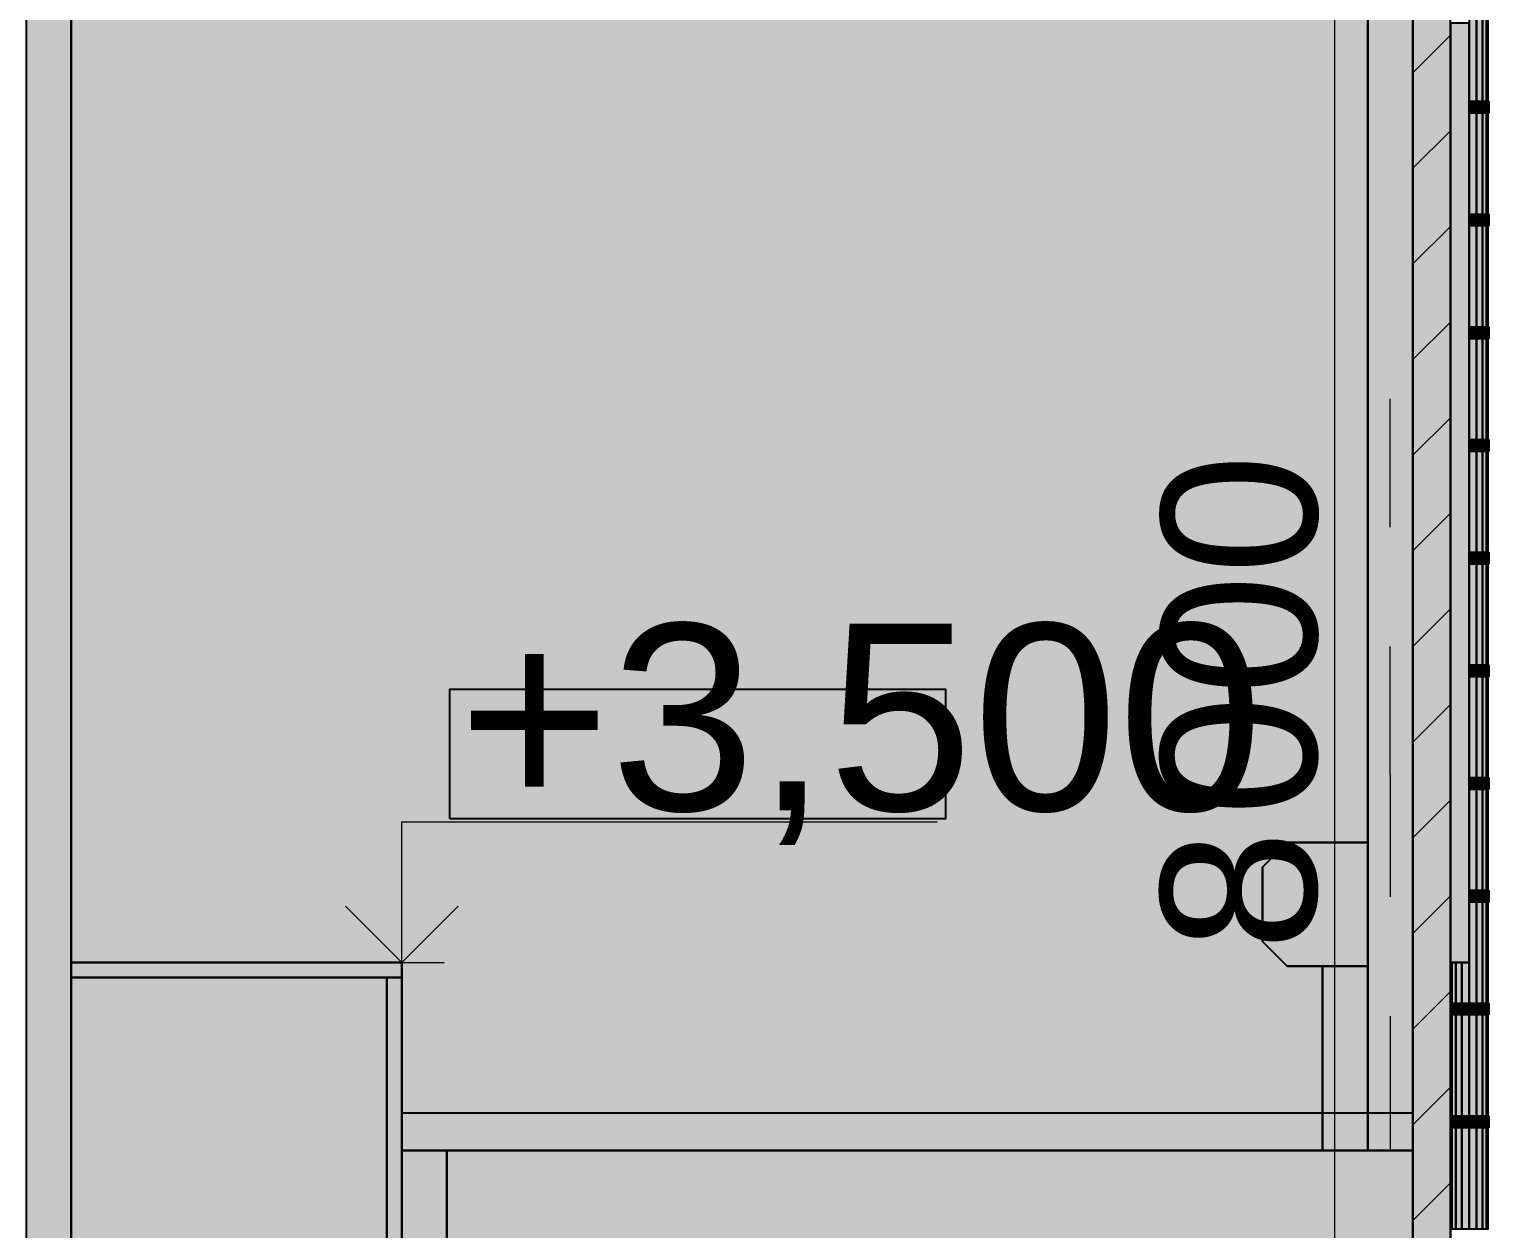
# Model space of a CAD drawing. Extents: x 8 to 21351, y 0 to 420.
# Drawn here: x 21193.9 to 21232.74, y 155.6 to 187.53 of the extents above; entities that cross this region are included whole.
import ezdxf

# ---------------------------------------------------------------- set-up
doc = ezdxf.new("R2010")
doc.units = 0
doc.styles.add('TEYPDFCAD_TEXT', font='arial.ttf')

msp = doc.modelspace()

# ---------------------------------------------------------------- hatches: boundary and pattern name
at = {"true_color": 0xffffff}
for points in [[(21155.313, 232.709), (21155.313, 157.69), (21168.813, 157.69), (21168.813, 162.69), (21177.613, 162.69), (21177.613, 190.69), (21168.813, 190.69), (21168.813, 205.689), (21177.613, 205.689), (21177.613, 207.689), (21178.813, 207.689), (21178.813, 205.689), (21193.813, 205.689), (21193.813, 207.689), (21195.013, 207.689), (21195.013, 205.689), (21203.813, 205.689), (21203.813, 190.69), (21195.013, 190.69), (21195.013, 162.69), (21203.813, 162.69), (21203.813, 157.69), (21228.313, 157.69), (21228.313, 162.59), (21227.373, 162.59), (21226.713, 163.25), (21226.713, 165.23), (21227.373, 165.89), (21229.513, 165.89), (21229.513, 207.689), (21230.713, 207.689), (21230.713, 216.682)], [(21230.713, 127.69), (21231.713, 127.69), (21231.713, 216.47), (21230.713, 216.683)], [(21193.813, 207.69), (21193.813, 127.69), (21195.013, 127.69), (21195.013, 207.69)], [(21229.513, 157.69), (21230.713, 157.69), (21230.713, 207.69), (21229.513, 207.69)], [(21232.404, 188.304), (21232.213, 188.304), (21232.213, 185.604), (21232.404, 185.604)], [(21232.566, 188.304), (21232.404, 188.304), (21232.404, 185.604), (21232.566, 185.604)], [(21232.675, 188.304), (21232.566, 188.304), (21232.566, 185.604), (21232.675, 185.604)], [(21232.675, 188.304), (21232.675, 185.604), (21232.713, 185.604), (21232.713, 188.304)], [(21232.713, 185.604), (21232.715, 185.604), (21232.715, 188.304), (21232.713, 188.304)], [(21231.713, 187.69), (21231.713, 162.69), (21232.213, 162.69), (21232.213, 187.69)], [(21232.214, 185.604), (21232.213, 185.604), (21232.213, 185.304), (21232.214, 185.304)], [(21232.213, 182.604), (21232.404, 182.604), (21232.404, 185.304), (21232.213, 185.304)], [(21232.413, 185.304), (21232.413, 185.604), (21232.214, 185.604), (21232.214, 185.304)], [(21232.566, 185.304), (21232.404, 185.304), (21232.404, 182.604), (21232.566, 182.604)], [(21232.582, 185.304), (21232.582, 185.604), (21232.413, 185.604), (21232.413, 185.304)], [(21232.566, 185.304), (21232.566, 182.604), (21232.675, 182.604), (21232.675, 185.304)], [(21232.694, 185.304), (21232.694, 185.604), (21232.582, 185.604), (21232.582, 185.304)], [(21232.713, 185.304), (21232.675, 185.304), (21232.675, 182.604), (21232.713, 182.604)], [(21232.734, 185.304), (21232.734, 185.604), (21232.694, 185.604), (21232.694, 185.304)], [(21232.715, 185.304), (21232.713, 185.304), (21232.713, 182.604), (21232.715, 182.604)], [(21232.734, 185.304), (21232.736, 185.304), (21232.736, 185.604), (21232.734, 185.604)], [(21232.214, 182.604), (21232.213, 182.604), (21232.213, 182.304), (21232.214, 182.304)], [(21232.413, 182.304), (21232.413, 182.604), (21232.214, 182.604), (21232.214, 182.304)], [(21232.582, 182.304), (21232.582, 182.604), (21232.413, 182.604), (21232.413, 182.304)], [(21232.694, 182.304), (21232.694, 182.604), (21232.582, 182.604), (21232.582, 182.304)], [(21232.734, 182.304), (21232.734, 182.604), (21232.694, 182.604), (21232.694, 182.304)], [(21232.734, 182.304), (21232.736, 182.304), (21232.736, 182.604), (21232.734, 182.604)], [(21232.404, 182.304), (21232.213, 182.304), (21232.213, 179.604), (21232.404, 179.604)], [(21232.566, 182.304), (21232.404, 182.304), (21232.404, 179.604), (21232.566, 179.604)], [(21232.566, 179.604), (21232.675, 179.604), (21232.675, 182.304), (21232.566, 182.304)], [(21232.675, 182.304), (21232.675, 179.604), (21232.713, 179.604), (21232.713, 182.304)], [(21232.715, 182.304), (21232.713, 182.304), (21232.713, 179.604), (21232.715, 179.604)], [(21232.214, 179.604), (21232.213, 179.604), (21232.213, 179.304), (21232.214, 179.304)], [(21232.413, 179.304), (21232.413, 179.604), (21232.214, 179.604), (21232.214, 179.304)], [(21232.582, 179.304), (21232.582, 179.604), (21232.413, 179.604), (21232.413, 179.304)], [(21232.694, 179.304), (21232.694, 179.604), (21232.582, 179.604), (21232.582, 179.304)], [(21232.734, 179.304), (21232.734, 179.604), (21232.694, 179.604), (21232.694, 179.304)], [(21232.734, 179.304), (21232.736, 179.304), (21232.736, 179.604), (21232.734, 179.604)], [(21232.213, 176.604), (21232.404, 176.604), (21232.404, 179.304), (21232.213, 179.304)], [(21232.404, 176.604), (21232.566, 176.604), (21232.566, 179.304), (21232.404, 179.304)], [(21232.566, 176.604), (21232.675, 176.604), (21232.675, 179.304), (21232.566, 179.304)], [(21232.675, 179.304), (21232.675, 176.604), (21232.713, 176.604), (21232.713, 179.304)], [(21232.715, 179.304), (21232.713, 179.304), (21232.713, 176.604), (21232.715, 176.604)], [(21232.214, 176.604), (21232.213, 176.604), (21232.213, 176.304), (21232.214, 176.304)], [(21232.413, 176.304), (21232.413, 176.604), (21232.214, 176.604), (21232.214, 176.304)], [(21232.582, 176.304), (21232.582, 176.604), (21232.413, 176.604), (21232.413, 176.304)], [(21232.694, 176.304), (21232.694, 176.604), (21232.582, 176.604), (21232.582, 176.304)], [(21232.734, 176.304), (21232.734, 176.604), (21232.694, 176.604), (21232.694, 176.304)], [(21232.734, 176.304), (21232.736, 176.304), (21232.736, 176.604), (21232.734, 176.604)], [(21232.213, 176.304), (21232.213, 173.604), (21232.404, 173.604), (21232.404, 176.304)], [(21232.566, 176.304), (21232.404, 176.304), (21232.404, 173.604), (21232.566, 173.604)], [(21232.675, 176.304), (21232.566, 176.304), (21232.566, 173.604), (21232.675, 173.604)], [(21232.675, 176.304), (21232.675, 173.604), (21232.713, 173.604), (21232.713, 176.304)], [(21232.715, 176.304), (21232.713, 176.304), (21232.713, 173.604), (21232.715, 173.604)], [(21232.214, 173.604), (21232.213, 173.604), (21232.213, 173.304), (21232.214, 173.304)], [(21232.213, 170.604), (21232.404, 170.604), (21232.404, 173.304), (21232.213, 173.304)], [(21232.413, 173.304), (21232.413, 173.604), (21232.214, 173.604), (21232.214, 173.304)], [(21232.404, 170.604), (21232.566, 170.604), (21232.566, 173.304), (21232.404, 173.304)], [(21232.582, 173.304), (21232.582, 173.604), (21232.413, 173.604), (21232.413, 173.304)], [(21232.566, 173.304), (21232.566, 170.604), (21232.675, 170.604), (21232.675, 173.304)], [(21232.694, 173.304), (21232.694, 173.604), (21232.582, 173.604), (21232.582, 173.304)], [(21232.713, 173.304), (21232.675, 173.304), (21232.675, 170.604), (21232.713, 170.604)], [(21232.734, 173.304), (21232.734, 173.604), (21232.694, 173.604), (21232.694, 173.304)], [(21232.713, 170.604), (21232.715, 170.604), (21232.715, 173.304), (21232.713, 173.304)], [(21232.734, 173.304), (21232.736, 173.304), (21232.736, 173.604), (21232.734, 173.604)], [(21232.214, 170.604), (21232.213, 170.604), (21232.213, 170.304), (21232.214, 170.304)], [(21232.413, 170.304), (21232.413, 170.604), (21232.214, 170.604), (21232.214, 170.304)], [(21232.582, 170.304), (21232.582, 170.604), (21232.413, 170.604), (21232.413, 170.304)], [(21232.694, 170.304), (21232.694, 170.604), (21232.582, 170.604), (21232.582, 170.304)], [(21232.734, 170.304), (21232.734, 170.604), (21232.694, 170.604), (21232.694, 170.304)], [(21232.734, 170.304), (21232.736, 170.304), (21232.736, 170.604), (21232.734, 170.604)], [(21232.213, 170.304), (21232.213, 167.604), (21232.404, 167.604), (21232.404, 170.304)], [(21232.404, 167.604), (21232.566, 167.604), (21232.566, 170.304), (21232.404, 170.304)], [(21232.566, 167.604), (21232.675, 167.604), (21232.675, 170.304), (21232.566, 170.304)], [(21232.675, 170.304), (21232.675, 167.604), (21232.713, 167.604), (21232.713, 170.304)], [(21232.713, 167.604), (21232.715, 167.604), (21232.715, 170.304), (21232.713, 170.304)], [(21205.088, 166.515), (21205.088, 169.965), (21218.283, 169.965), (21218.283, 166.515)], [(21232.214, 167.604), (21232.213, 167.604), (21232.213, 167.304), (21232.214, 167.304)], [(21232.413, 167.304), (21232.413, 167.604), (21232.214, 167.604), (21232.214, 167.304)], [(21232.582, 167.304), (21232.582, 167.604), (21232.413, 167.604), (21232.413, 167.304)], [(21232.694, 167.304), (21232.694, 167.604), (21232.582, 167.604), (21232.582, 167.304)], [(21232.734, 167.304), (21232.734, 167.604), (21232.694, 167.604), (21232.694, 167.304)], [(21232.734, 167.304), (21232.736, 167.304), (21232.736, 167.604), (21232.734, 167.604)], [(21232.213, 164.604), (21232.404, 164.604), (21232.404, 167.304), (21232.213, 167.304)], [(21232.404, 167.304), (21232.404, 164.604), (21232.566, 164.604), (21232.566, 167.304)], [(21232.566, 167.304), (21232.566, 164.604), (21232.675, 164.604), (21232.675, 167.304)], [(21232.675, 167.304), (21232.675, 164.604), (21232.713, 164.604), (21232.713, 167.304)], [(21232.715, 167.304), (21232.713, 167.304), (21232.713, 164.604), (21232.715, 164.604)], [(21226.713, 163.25), (21227.373, 162.59), (21229.513, 162.59), (21229.513, 165.89), (21227.373, 165.89), (21226.713, 165.23)], [(21232.214, 164.604), (21232.213, 164.604), (21232.213, 164.304), (21232.214, 164.304)], [(21232.213, 161.604), (21232.404, 161.604), (21232.404, 164.304), (21232.213, 164.304)], [(21232.413, 164.304), (21232.413, 164.604), (21232.214, 164.604), (21232.214, 164.304)], [(21232.404, 164.304), (21232.404, 161.604), (21232.566, 161.604), (21232.566, 164.304)], [(21232.582, 164.304), (21232.582, 164.604), (21232.413, 164.604), (21232.413, 164.304)], [(21232.566, 161.604), (21232.675, 161.604), (21232.675, 164.304), (21232.566, 164.304)], [(21232.694, 164.304), (21232.694, 164.604), (21232.582, 164.604), (21232.582, 164.304)], [(21232.713, 164.304), (21232.675, 164.304), (21232.675, 161.604), (21232.713, 161.604)], [(21232.734, 164.304), (21232.734, 164.604), (21232.694, 164.604), (21232.694, 164.304)], [(21232.713, 161.604), (21232.715, 161.604), (21232.715, 164.304), (21232.713, 164.304)], [(21232.734, 164.304), (21232.736, 164.304), (21232.736, 164.604), (21232.734, 164.604)], [(21195.013, 162.29), (21203.413, 162.29), (21203.813, 162.29), (21203.813, 162.69), (21195.013, 162.69)], [(21228.313, 157.69), (21229.513, 157.69), (21229.513, 162.59), (21228.313, 162.59)], [(21231.713, 133.304), (21231.751, 133.304), (21231.751, 134.304), (21231.714, 134.304), (21231.714, 134.604), (21231.751, 134.604), (21231.751, 137.304), (21231.714, 137.304), (21231.714, 137.604), (21231.751, 137.604), (21231.751, 140.304), (21231.714, 140.304), (21231.714, 140.604), (21231.751, 140.604), (21231.751, 143.304), (21231.714, 143.304), (21231.714, 143.604), (21231.751, 143.604), (21231.751, 146.304), (21231.714, 146.304), (21231.714, 146.604), (21231.751, 146.604), (21231.751, 149.304), (21231.714, 149.304), (21231.714, 149.604), (21231.751, 149.604), (21231.751, 152.304), (21231.714, 152.304), (21231.714, 152.604), (21231.751, 152.604), (21231.751, 155.304), (21231.714, 155.304), (21231.714, 155.604), (21231.751, 155.604), (21231.751, 158.304), (21231.734, 158.304), (21231.714, 158.304), (21231.714, 158.604), (21231.734, 158.604), (21231.751, 158.604), (21231.751, 161.304), (21231.714, 161.304), (21231.714, 161.604), (21231.751, 161.604), (21231.751, 162.69), (21231.713, 162.69)], [(21231.751, 161.604), (21231.859, 161.604), (21231.859, 162.69), (21231.751, 162.69)], [(21232.021, 162.69), (21231.859, 162.69), (21231.859, 161.604), (21232.021, 161.604)], [(21232.021, 162.69), (21232.021, 161.604), (21232.213, 161.604), (21232.213, 162.69)], [(21195.013, 162.29), (21195.013, 149.09), (21203.413, 149.09), (21203.413, 162.29)], [(21203.813, 127.69), (21203.813, 162.29), (21203.413, 162.29), (21203.413, 149.09), (21203.413, 148.69), (21203.413, 128.09), (21203.413, 127.69)], [(21231.734, 161.304), (21231.734, 161.604), (21231.714, 161.604), (21231.714, 161.304)], [(21232.214, 161.304), (21232.214, 161.604), (21231.734, 161.604), (21231.734, 161.304)], [(21232.413, 161.304), (21232.413, 161.604), (21232.214, 161.604), (21232.214, 161.304)], [(21232.582, 161.304), (21232.582, 161.604), (21232.413, 161.604), (21232.413, 161.304)], [(21232.694, 161.304), (21232.694, 161.604), (21232.582, 161.604), (21232.582, 161.304)], [(21232.734, 161.304), (21232.734, 161.604), (21232.694, 161.604), (21232.694, 161.304)], [(21232.734, 161.304), (21232.736, 161.304), (21232.736, 161.604), (21232.734, 161.604)], [(21231.751, 161.304), (21231.751, 158.604), (21231.859, 158.604), (21231.859, 161.304)], [(21231.859, 161.304), (21231.859, 158.604), (21232.021, 158.604), (21232.021, 161.304)], [(21232.213, 161.304), (21232.021, 161.304), (21232.021, 158.604), (21232.213, 158.604)], [(21232.213, 158.604), (21232.404, 158.604), (21232.404, 161.304), (21232.213, 161.304)], [(21232.566, 161.304), (21232.404, 161.304), (21232.404, 158.604), (21232.566, 158.604)], [(21232.675, 161.304), (21232.566, 161.304), (21232.566, 158.604), (21232.675, 158.604)], [(21232.713, 161.304), (21232.675, 161.304), (21232.675, 158.604), (21232.713, 158.604)], [(21232.713, 158.604), (21232.715, 158.604), (21232.715, 161.304), (21232.713, 161.304)], [(21203.813, 157.69), (21203.813, 158.69), (21230.713, 158.69), (21230.713, 157.69), (21205.013, 157.69)], [(21231.734, 158.304), (21231.734, 158.604), (21231.714, 158.604), (21231.714, 158.304)], [(21232.214, 158.304), (21232.214, 158.604), (21231.734, 158.604), (21231.734, 158.304)], [(21232.413, 158.304), (21232.413, 158.604), (21232.214, 158.604), (21232.214, 158.304)], [(21232.582, 158.304), (21232.582, 158.604), (21232.413, 158.604), (21232.413, 158.304)], [(21232.694, 158.304), (21232.694, 158.604), (21232.582, 158.604), (21232.582, 158.304)], [(21232.734, 158.304), (21232.734, 158.604), (21232.694, 158.604), (21232.694, 158.304)], [(21232.734, 158.304), (21232.736, 158.304), (21232.736, 158.604), (21232.734, 158.604)], [(21231.751, 155.604), (21231.859, 155.604), (21231.859, 158.304), (21231.751, 158.304)], [(21232.021, 158.304), (21231.859, 158.304), (21231.859, 155.604), (21232.021, 155.604)], [(21232.213, 158.304), (21232.021, 158.304), (21232.021, 155.604), (21232.213, 155.604)], [(21232.213, 155.604), (21232.404, 155.604), (21232.404, 158.304), (21232.213, 158.304)], [(21232.404, 158.304), (21232.404, 155.604), (21232.566, 155.604), (21232.566, 158.304)], [(21232.566, 158.304), (21232.566, 155.604), (21232.675, 155.604), (21232.675, 158.304)], [(21232.713, 158.304), (21232.675, 158.304), (21232.675, 155.604), (21232.713, 155.604)], [(21232.713, 155.604), (21232.715, 155.604), (21232.715, 158.304), (21232.713, 158.304)], [(21205.013, 148.69), (21205.013, 157.69), (21203.813, 157.69), (21203.813, 148.69)], [(21205.013, 127.69), (21230.713, 127.69), (21230.713, 157.69), (21205.013, 157.69)]]:
    msp.add_hatch(color=0, dxfattribs=at).paths.add_polyline_path(points)

# ---------------------------------------------------------------- linework, layer by layer
at = {"color": 7, "lineweight": 15}
for p, q in [((21231.713, 216.47), (21231.713, 127.69)), ((21228.642, 127.69), (21228.642, 207.69)), ((21230.713, 207.69), (21230.713, 127.69)), ((21232.713, 188.304), (21232.713, 185.604)), ((21232.715, 188.304), (21232.715, 185.604)), ((21232.214, 185.604), (21232.213, 185.604)), ((21232.214, 185.304), (21232.213, 185.304)), ((21232.413, 185.604), (21232.214, 185.604)), ((21232.413, 185.304), (21232.214, 185.304)), ((21232.582, 185.604), (21232.413, 185.604)), ((21232.582, 185.304), (21232.413, 185.304)), ((21232.694, 185.604), (21232.582, 185.604)), ((21232.694, 185.304), (21232.582, 185.304)), ((21232.734, 185.604), (21232.694, 185.604)), ((21232.734, 185.304), (21232.694, 185.304)), ((21232.713, 185.304), (21232.713, 182.604)), ((21232.715, 185.304), (21232.715, 182.604)), ((21232.734, 185.304), (21232.734, 185.604)), ((21232.736, 185.604), (21232.734, 185.604)), ((21232.736, 185.304), (21232.734, 185.304)), ((21232.736, 185.304), (21232.736, 185.604)), ((21232.214, 182.604), (21232.213, 182.604)), ((21232.413, 182.604), (21232.214, 182.604)), ((21232.582, 182.604), (21232.413, 182.604)), ((21232.694, 182.604), (21232.582, 182.604)), ((21232.734, 182.604), (21232.694, 182.604)), ((21232.734, 182.304), (21232.734, 182.604)), ((21232.736, 182.604), (21232.734, 182.604)), ((21232.736, 182.304), (21232.736, 182.604)), ((21232.214, 182.304), (21232.213, 182.304)), ((21232.413, 182.304), (21232.214, 182.304)), ((21232.582, 182.304), (21232.413, 182.304)), ((21232.694, 182.304), (21232.582, 182.304)), ((21232.734, 182.304), (21232.694, 182.304)), ((21232.713, 182.304), (21232.713, 179.604)), ((21232.715, 182.304), (21232.715, 179.604)), ((21232.736, 182.304), (21232.734, 182.304)), ((21232.214, 179.604), (21232.213, 179.604)), ((21232.413, 179.604), (21232.214, 179.604)), ((21232.582, 179.604), (21232.413, 179.604)), ((21232.694, 179.604), (21232.582, 179.604)), ((21232.734, 179.604), (21232.694, 179.604)), ((21232.734, 179.304), (21232.734, 179.604)), ((21232.736, 179.604), (21232.734, 179.604)), ((21232.736, 179.304), (21232.736, 179.604)), ((21232.214, 179.304), (21232.213, 179.304)), ((21232.413, 179.304), (21232.214, 179.304)), ((21232.582, 179.304), (21232.413, 179.304)), ((21232.694, 179.304), (21232.582, 179.304)), ((21232.734, 179.304), (21232.694, 179.304)), ((21232.713, 179.304), (21232.713, 176.604)), ((21232.715, 179.304), (21232.715, 176.604)), ((21232.736, 179.304), (21232.734, 179.304)), ((21230.113, 174.277), (21230.113, 177.69)), ((21232.214, 176.604), (21232.213, 176.604)), ((21232.413, 176.604), (21232.214, 176.604)), ((21232.582, 176.604), (21232.413, 176.604)), ((21232.694, 176.604), (21232.582, 176.604)), ((21232.734, 176.604), (21232.694, 176.604)), ((21232.734, 176.304), (21232.734, 176.604)), ((21232.736, 176.604), (21232.734, 176.604)), ((21232.736, 176.304), (21232.736, 176.604)), ((21232.214, 176.304), (21232.213, 176.304)), ((21232.413, 176.304), (21232.214, 176.304)), ((21232.582, 176.304), (21232.413, 176.304)), ((21232.694, 176.304), (21232.582, 176.304)), ((21232.734, 176.304), (21232.694, 176.304)), ((21232.713, 176.304), (21232.713, 173.604)), ((21232.715, 176.304), (21232.715, 173.604)), ((21232.736, 176.304), (21232.734, 176.304)), ((21232.214, 173.604), (21232.213, 173.604)), ((21232.214, 173.304), (21232.213, 173.304)), ((21232.413, 173.604), (21232.214, 173.604)), ((21232.413, 173.304), (21232.214, 173.304)), ((21232.582, 173.604), (21232.413, 173.604)), ((21232.582, 173.304), (21232.413, 173.304)), ((21232.694, 173.604), (21232.582, 173.604)), ((21232.694, 173.304), (21232.582, 173.304)), ((21232.734, 173.604), (21232.694, 173.604)), ((21232.734, 173.304), (21232.694, 173.304)), ((21232.713, 173.304), (21232.713, 170.604)), ((21232.715, 173.304), (21232.715, 170.604)), ((21232.734, 173.304), (21232.734, 173.604)), ((21232.736, 173.604), (21232.734, 173.604)), ((21232.736, 173.304), (21232.734, 173.304)), ((21232.736, 173.304), (21232.736, 173.604)), ((21230.113, 167.69), (21230.113, 171.102)), ((21232.214, 170.604), (21232.213, 170.604)), ((21232.413, 170.604), (21232.214, 170.604)), ((21232.582, 170.604), (21232.413, 170.604)), ((21232.694, 170.604), (21232.582, 170.604)), ((21232.734, 170.604), (21232.694, 170.604)), ((21232.734, 170.304), (21232.734, 170.604)), ((21232.736, 170.604), (21232.734, 170.604)), ((21232.736, 170.304), (21232.736, 170.604)), ((21232.214, 170.304), (21232.213, 170.304)), ((21232.413, 170.304), (21232.214, 170.304)), ((21232.582, 170.304), (21232.413, 170.304)), ((21232.694, 170.304), (21232.582, 170.304)), ((21232.734, 170.304), (21232.694, 170.304)), ((21232.713, 170.304), (21232.713, 167.604)), ((21232.715, 170.304), (21232.715, 167.604)), ((21232.736, 170.304), (21232.734, 170.304)), ((21230.113, 167.69), (21230.113, 164.44)), ((21232.214, 167.604), (21232.213, 167.604)), ((21232.413, 167.604), (21232.214, 167.604)), ((21232.582, 167.604), (21232.413, 167.604)), ((21232.694, 167.604), (21232.582, 167.604)), ((21232.734, 167.604), (21232.694, 167.604)), ((21232.734, 167.304), (21232.734, 167.604)), ((21232.736, 167.604), (21232.734, 167.604)), ((21232.736, 167.304), (21232.736, 167.604)), ((21232.214, 167.304), (21232.213, 167.304)), ((21232.413, 167.304), (21232.214, 167.304)), ((21232.582, 167.304), (21232.413, 167.304)), ((21232.694, 167.304), (21232.582, 167.304)), ((21232.734, 167.304), (21232.694, 167.304)), ((21232.713, 167.304), (21232.713, 164.604)), ((21232.715, 167.304), (21232.715, 164.604)), ((21232.736, 167.304), (21232.734, 167.304)), ((21203.813, 162.69), (21203.813, 166.44)), ((21203.813, 166.44), (21218.058, 166.44)), ((21227.373, 165.89), (21226.713, 165.23)), ((21229.513, 165.89), (21227.373, 165.89)), ((21226.713, 165.23), (21226.713, 163.25)), ((21232.214, 164.604), (21232.213, 164.604)), ((21232.214, 164.304), (21232.213, 164.304)), ((21232.413, 164.604), (21232.214, 164.604)), ((21232.413, 164.304), (21232.214, 164.304)), ((21232.582, 164.604), (21232.413, 164.604)), ((21232.582, 164.304), (21232.413, 164.304)), ((21232.694, 164.604), (21232.582, 164.604)), ((21232.694, 164.304), (21232.582, 164.304)), ((21232.734, 164.604), (21232.694, 164.604)), ((21232.734, 164.304), (21232.694, 164.304)), ((21232.713, 164.304), (21232.713, 161.604)), ((21232.715, 164.304), (21232.715, 161.604)), ((21232.734, 164.304), (21232.734, 164.604)), ((21232.736, 164.604), (21232.734, 164.604)), ((21232.736, 164.304), (21232.734, 164.304)), ((21232.736, 164.304), (21232.736, 164.604)), ((21203.813, 162.69), (21202.313, 164.19)), ((21205.313, 164.19), (21203.813, 162.69)), ((21226.713, 163.25), (21227.373, 162.59)), ((21195.013, 162.69), (21203.813, 162.69)), ((21203.813, 162.69), (21202.688, 162.69)), ((21203.813, 162.69), (21203.813, 162.29)), ((21203.813, 162.69), (21204.938, 162.69)), ((21227.373, 162.59), (21229.513, 162.59)), ((21228.313, 157.69), (21228.313, 162.59)), ((21203.413, 162.29), (21195.013, 162.29)), ((21203.413, 149.09), (21203.413, 162.29)), ((21203.813, 162.29), (21203.813, 157.69)), ((21231.734, 161.604), (21231.714, 161.604)), ((21231.714, 161.304), (21231.714, 161.604)), ((21232.214, 161.604), (21231.734, 161.604)), ((21231.734, 161.304), (21231.734, 161.604)), ((21232.413, 161.604), (21232.214, 161.604)), ((21232.582, 161.604), (21232.413, 161.604)), ((21232.694, 161.604), (21232.582, 161.604)), ((21232.734, 161.604), (21232.694, 161.604)), ((21232.734, 161.304), (21232.734, 161.604)), ((21232.736, 161.604), (21232.734, 161.604)), ((21232.736, 161.304), (21232.736, 161.604)), ((21230.113, 161.265), (21230.113, 157.737)), ((21231.734, 161.304), (21231.714, 161.304)), ((21232.214, 161.304), (21231.734, 161.304)), ((21232.413, 161.304), (21232.214, 161.304)), ((21232.582, 161.304), (21232.413, 161.304)), ((21232.694, 161.304), (21232.582, 161.304)), ((21232.734, 161.304), (21232.694, 161.304)), ((21232.713, 161.304), (21232.713, 158.604)), ((21232.715, 161.304), (21232.715, 158.604)), ((21232.736, 161.304), (21232.734, 161.304)), ((21230.713, 158.69), (21203.813, 158.69)), ((21203.813, 158.69), (21203.813, 157.69)), ((21230.713, 157.69), (21230.713, 158.69)), ((21231.734, 158.604), (21231.714, 158.604)), ((21231.714, 158.304), (21231.714, 158.604)), ((21232.214, 158.604), (21231.734, 158.604)), ((21231.734, 158.304), (21231.734, 158.604)), ((21232.413, 158.604), (21232.214, 158.604)), ((21232.582, 158.604), (21232.413, 158.604)), ((21232.694, 158.604), (21232.582, 158.604)), ((21232.734, 158.604), (21232.694, 158.604)), ((21232.734, 158.304), (21232.734, 158.604)), ((21232.736, 158.604), (21232.734, 158.604)), ((21232.736, 158.304), (21232.736, 158.604)), ((21231.734, 158.304), (21231.714, 158.304)), ((21232.214, 158.304), (21231.734, 158.304)), ((21232.413, 158.304), (21232.214, 158.304)), ((21232.582, 158.304), (21232.413, 158.304)), ((21232.694, 158.304), (21232.582, 158.304)), ((21232.734, 158.304), (21232.694, 158.304)), ((21232.713, 158.304), (21232.713, 155.604)), ((21232.715, 158.304), (21232.715, 155.604)), ((21232.736, 158.304), (21232.734, 158.304)), ((21203.813, 157.69), (21203.813, 148.69)), ((21205.013, 157.69), (21203.813, 157.69)), ((21203.813, 157.69), (21230.713, 157.69)), ((21205.013, 157.69), (21230.713, 157.69)), ((21205.013, 157.69), (21205.013, 148.69))]:
    msp.add_line(p, q, dxfattribs=at)
at = {"color": 0, "lineweight": 15, "true_color": 0x020fa8}
for p, q in [((21195.013, 127.69), (21195.013, 207.69)), ((21229.513, 157.69), (21229.513, 207.69))]:
    msp.add_line(p, q, dxfattribs=at)
at = {"color": 0, "lineweight": 20, "true_color": 0x6a6a6a}
for p, q in [((21232.213, 162.69), (21232.213, 187.69)), ((21231.713, 162.69), (21232.213, 162.69))]:
    msp.add_line(p, q, dxfattribs=at)
at = {"color": 0, "lineweight": 5, "true_color": 0x53b368}
for p, q in [((21230.713, 186.375), (21231.713, 187.375)), ((21230.713, 183.829), (21231.713, 184.829)), ((21230.713, 181.284), (21231.713, 182.284)), ((21230.713, 178.738), (21231.713, 179.738)), ((21230.713, 176.192), (21231.713, 177.192)), ((21230.713, 173.647), (21231.713, 174.647)), ((21230.713, 171.101), (21231.713, 172.101)), ((21230.713, 168.556), (21231.713, 169.556)), ((21230.713, 166.01), (21231.713, 167.01)), ((21230.713, 163.464), (21231.713, 164.464)), ((21230.713, 160.919), (21231.713, 161.919)), ((21230.713, 158.373), (21231.713, 159.373)), ((21230.713, 155.828), (21231.713, 156.828))]:
    msp.add_line(p, q, dxfattribs=at)
at = {"color": 0, "true_color": 0xffffff}
for points in [[(21193.813, 207.689), (21195.013, 207.689), (21195.013, 205.689), (21203.813, 205.689), (21203.813, 190.69), (21195.013, 190.69), (21195.013, 162.69), (21203.813, 162.69), (21203.813, 157.69), (21228.313, 157.69), (21228.313, 162.59), (21227.373, 162.59), (21226.713, 163.25), (21226.713, 165.23), (21227.373, 165.89), (21229.513, 165.89), (21229.513, 207.689), (21230.713, 207.689), (21230.713, 216.682), (21155.313, 232.709)], [(21231.751, 155.604), (21231.751, 158.304), (21231.734, 158.304), (21231.714, 158.304), (21231.714, 158.604), (21231.734, 158.604), (21231.751, 158.604), (21231.751, 161.304), (21231.714, 161.304), (21231.714, 161.604), (21231.751, 161.604), (21231.751, 162.69), (21231.713, 162.69), (21231.713, 133.304)]]:
    msp.add_lwpolyline(points, dxfattribs=at)
for points in [[(21230.713, 127.69), (21231.713, 127.69), (21231.713, 216.47), (21230.713, 216.683)], [(21193.813, 207.69), (21193.813, 127.69), (21195.013, 127.69), (21195.013, 207.69)], [(21229.513, 157.69), (21230.713, 157.69), (21230.713, 207.69), (21229.513, 207.69)], [(21232.404, 188.304), (21232.213, 188.304), (21232.213, 185.604), (21232.404, 185.604)], [(21232.566, 188.304), (21232.404, 188.304), (21232.404, 185.604), (21232.566, 185.604)], [(21232.675, 188.304), (21232.566, 188.304), (21232.566, 185.604), (21232.675, 185.604)], [(21232.675, 188.304), (21232.675, 185.604), (21232.713, 185.604), (21232.713, 188.304)], [(21232.713, 185.604), (21232.715, 185.604), (21232.715, 188.304), (21232.713, 188.304)], [(21231.713, 187.69), (21231.713, 162.69), (21232.213, 162.69), (21232.213, 187.69)], [(21232.214, 185.604), (21232.213, 185.604), (21232.213, 185.304), (21232.214, 185.304)], [(21232.213, 182.604), (21232.404, 182.604), (21232.404, 185.304), (21232.213, 185.304)], [(21232.413, 185.304), (21232.413, 185.604), (21232.214, 185.604), (21232.214, 185.304)], [(21232.566, 185.304), (21232.404, 185.304), (21232.404, 182.604), (21232.566, 182.604)], [(21232.582, 185.304), (21232.582, 185.604), (21232.413, 185.604), (21232.413, 185.304)], [(21232.566, 185.304), (21232.566, 182.604), (21232.675, 182.604), (21232.675, 185.304)], [(21232.694, 185.304), (21232.694, 185.604), (21232.582, 185.604), (21232.582, 185.304)], [(21232.713, 185.304), (21232.675, 185.304), (21232.675, 182.604), (21232.713, 182.604)], [(21232.734, 185.304), (21232.734, 185.604), (21232.694, 185.604), (21232.694, 185.304)], [(21232.715, 185.304), (21232.713, 185.304), (21232.713, 182.604), (21232.715, 182.604)], [(21232.734, 185.304), (21232.736, 185.304), (21232.736, 185.604), (21232.734, 185.604)], [(21232.214, 182.604), (21232.213, 182.604), (21232.213, 182.304), (21232.214, 182.304)], [(21232.413, 182.304), (21232.413, 182.604), (21232.214, 182.604), (21232.214, 182.304)], [(21232.582, 182.304), (21232.582, 182.604), (21232.413, 182.604), (21232.413, 182.304)], [(21232.694, 182.304), (21232.694, 182.604), (21232.582, 182.604), (21232.582, 182.304)], [(21232.734, 182.304), (21232.734, 182.604), (21232.694, 182.604), (21232.694, 182.304)], [(21232.734, 182.304), (21232.736, 182.304), (21232.736, 182.604), (21232.734, 182.604)], [(21232.404, 182.304), (21232.213, 182.304), (21232.213, 179.604), (21232.404, 179.604)], [(21232.566, 182.304), (21232.404, 182.304), (21232.404, 179.604), (21232.566, 179.604)], [(21232.566, 179.604), (21232.675, 179.604), (21232.675, 182.304), (21232.566, 182.304)], [(21232.675, 182.304), (21232.675, 179.604), (21232.713, 179.604), (21232.713, 182.304)], [(21232.715, 182.304), (21232.713, 182.304), (21232.713, 179.604), (21232.715, 179.604)], [(21232.214, 179.604), (21232.213, 179.604), (21232.213, 179.304), (21232.214, 179.304)], [(21232.413, 179.304), (21232.413, 179.604), (21232.214, 179.604), (21232.214, 179.304)], [(21232.582, 179.304), (21232.582, 179.604), (21232.413, 179.604), (21232.413, 179.304)], [(21232.694, 179.304), (21232.694, 179.604), (21232.582, 179.604), (21232.582, 179.304)], [(21232.734, 179.304), (21232.734, 179.604), (21232.694, 179.604), (21232.694, 179.304)], [(21232.734, 179.304), (21232.736, 179.304), (21232.736, 179.604), (21232.734, 179.604)], [(21232.213, 176.604), (21232.404, 176.604), (21232.404, 179.304), (21232.213, 179.304)], [(21232.404, 176.604), (21232.566, 176.604), (21232.566, 179.304), (21232.404, 179.304)], [(21232.566, 176.604), (21232.675, 176.604), (21232.675, 179.304), (21232.566, 179.304)], [(21232.675, 179.304), (21232.675, 176.604), (21232.713, 176.604), (21232.713, 179.304)], [(21232.715, 179.304), (21232.713, 179.304), (21232.713, 176.604), (21232.715, 176.604)], [(21232.214, 176.604), (21232.213, 176.604), (21232.213, 176.304), (21232.214, 176.304)], [(21232.413, 176.304), (21232.413, 176.604), (21232.214, 176.604), (21232.214, 176.304)], [(21232.582, 176.304), (21232.582, 176.604), (21232.413, 176.604), (21232.413, 176.304)], [(21232.694, 176.304), (21232.694, 176.604), (21232.582, 176.604), (21232.582, 176.304)], [(21232.734, 176.304), (21232.734, 176.604), (21232.694, 176.604), (21232.694, 176.304)], [(21232.734, 176.304), (21232.736, 176.304), (21232.736, 176.604), (21232.734, 176.604)], [(21232.213, 176.304), (21232.213, 173.604), (21232.404, 173.604), (21232.404, 176.304)], [(21232.566, 176.304), (21232.404, 176.304), (21232.404, 173.604), (21232.566, 173.604)], [(21232.675, 176.304), (21232.566, 176.304), (21232.566, 173.604), (21232.675, 173.604)], [(21232.675, 176.304), (21232.675, 173.604), (21232.713, 173.604), (21232.713, 176.304)], [(21232.715, 176.304), (21232.713, 176.304), (21232.713, 173.604), (21232.715, 173.604)], [(21232.214, 173.604), (21232.213, 173.604), (21232.213, 173.304), (21232.214, 173.304)], [(21232.213, 170.604), (21232.404, 170.604), (21232.404, 173.304), (21232.213, 173.304)], [(21232.413, 173.304), (21232.413, 173.604), (21232.214, 173.604), (21232.214, 173.304)], [(21232.404, 170.604), (21232.566, 170.604), (21232.566, 173.304), (21232.404, 173.304)], [(21232.582, 173.304), (21232.582, 173.604), (21232.413, 173.604), (21232.413, 173.304)], [(21232.566, 173.304), (21232.566, 170.604), (21232.675, 170.604), (21232.675, 173.304)], [(21232.694, 173.304), (21232.694, 173.604), (21232.582, 173.604), (21232.582, 173.304)], [(21232.713, 173.304), (21232.675, 173.304), (21232.675, 170.604), (21232.713, 170.604)], [(21232.734, 173.304), (21232.734, 173.604), (21232.694, 173.604), (21232.694, 173.304)], [(21232.713, 170.604), (21232.715, 170.604), (21232.715, 173.304), (21232.713, 173.304)], [(21232.734, 173.304), (21232.736, 173.304), (21232.736, 173.604), (21232.734, 173.604)], [(21232.214, 170.604), (21232.213, 170.604), (21232.213, 170.304), (21232.214, 170.304)], [(21232.413, 170.304), (21232.413, 170.604), (21232.214, 170.604), (21232.214, 170.304)], [(21232.582, 170.304), (21232.582, 170.604), (21232.413, 170.604), (21232.413, 170.304)], [(21232.694, 170.304), (21232.694, 170.604), (21232.582, 170.604), (21232.582, 170.304)], [(21232.734, 170.304), (21232.734, 170.604), (21232.694, 170.604), (21232.694, 170.304)], [(21232.734, 170.304), (21232.736, 170.304), (21232.736, 170.604), (21232.734, 170.604)], [(21232.213, 170.304), (21232.213, 167.604), (21232.404, 167.604), (21232.404, 170.304)], [(21232.404, 167.604), (21232.566, 167.604), (21232.566, 170.304), (21232.404, 170.304)], [(21232.566, 167.604), (21232.675, 167.604), (21232.675, 170.304), (21232.566, 170.304)], [(21232.675, 170.304), (21232.675, 167.604), (21232.713, 167.604), (21232.713, 170.304)], [(21232.713, 167.604), (21232.715, 167.604), (21232.715, 170.304), (21232.713, 170.304)], [(21205.088, 166.515), (21205.088, 169.965), (21218.283, 169.965), (21218.283, 166.515)], [(21232.214, 167.604), (21232.213, 167.604), (21232.213, 167.304), (21232.214, 167.304)], [(21232.413, 167.304), (21232.413, 167.604), (21232.214, 167.604), (21232.214, 167.304)], [(21232.582, 167.304), (21232.582, 167.604), (21232.413, 167.604), (21232.413, 167.304)], [(21232.694, 167.304), (21232.694, 167.604), (21232.582, 167.604), (21232.582, 167.304)], [(21232.734, 167.304), (21232.734, 167.604), (21232.694, 167.604), (21232.694, 167.304)], [(21232.734, 167.304), (21232.736, 167.304), (21232.736, 167.604), (21232.734, 167.604)], [(21232.213, 164.604), (21232.404, 164.604), (21232.404, 167.304), (21232.213, 167.304)], [(21232.404, 167.304), (21232.404, 164.604), (21232.566, 164.604), (21232.566, 167.304)], [(21232.566, 167.304), (21232.566, 164.604), (21232.675, 164.604), (21232.675, 167.304)], [(21232.675, 167.304), (21232.675, 164.604), (21232.713, 164.604), (21232.713, 167.304)], [(21232.715, 167.304), (21232.713, 167.304), (21232.713, 164.604), (21232.715, 164.604)], [(21226.713, 163.25), (21227.373, 162.59), (21229.513, 162.59), (21229.513, 165.89), (21227.373, 165.89), (21226.713, 165.23)], [(21232.214, 164.604), (21232.213, 164.604), (21232.213, 164.304), (21232.214, 164.304)], [(21232.213, 161.604), (21232.404, 161.604), (21232.404, 164.304), (21232.213, 164.304)], [(21232.413, 164.304), (21232.413, 164.604), (21232.214, 164.604), (21232.214, 164.304)], [(21232.404, 164.304), (21232.404, 161.604), (21232.566, 161.604), (21232.566, 164.304)], [(21232.582, 164.304), (21232.582, 164.604), (21232.413, 164.604), (21232.413, 164.304)], [(21232.566, 161.604), (21232.675, 161.604), (21232.675, 164.304), (21232.566, 164.304)], [(21232.694, 164.304), (21232.694, 164.604), (21232.582, 164.604), (21232.582, 164.304)], [(21232.713, 164.304), (21232.675, 164.304), (21232.675, 161.604), (21232.713, 161.604)], [(21232.734, 164.304), (21232.734, 164.604), (21232.694, 164.604), (21232.694, 164.304)], [(21232.713, 161.604), (21232.715, 161.604), (21232.715, 164.304), (21232.713, 164.304)], [(21232.734, 164.304), (21232.736, 164.304), (21232.736, 164.604), (21232.734, 164.604)], [(21195.013, 162.29), (21203.413, 162.29), (21203.813, 162.29), (21203.813, 162.69), (21195.013, 162.69)], [(21228.313, 157.69), (21229.513, 157.69), (21229.513, 162.59), (21228.313, 162.59)], [(21231.751, 161.604), (21231.859, 161.604), (21231.859, 162.69), (21231.751, 162.69)], [(21232.021, 162.69), (21231.859, 162.69), (21231.859, 161.604), (21232.021, 161.604)], [(21232.021, 162.69), (21232.021, 161.604), (21232.213, 161.604), (21232.213, 162.69)], [(21195.013, 162.29), (21195.013, 149.09), (21203.413, 149.09), (21203.413, 162.29)], [(21203.813, 127.69), (21203.813, 162.29), (21203.413, 162.29), (21203.413, 149.09), (21203.413, 148.69), (21203.413, 128.09), (21203.413, 127.69)], [(21231.734, 161.304), (21231.734, 161.604), (21231.714, 161.604), (21231.714, 161.304)], [(21232.214, 161.304), (21232.214, 161.604), (21231.734, 161.604), (21231.734, 161.304)], [(21232.413, 161.304), (21232.413, 161.604), (21232.214, 161.604), (21232.214, 161.304)], [(21232.582, 161.304), (21232.582, 161.604), (21232.413, 161.604), (21232.413, 161.304)], [(21232.694, 161.304), (21232.694, 161.604), (21232.582, 161.604), (21232.582, 161.304)], [(21232.734, 161.304), (21232.734, 161.604), (21232.694, 161.604), (21232.694, 161.304)], [(21232.734, 161.304), (21232.736, 161.304), (21232.736, 161.604), (21232.734, 161.604)], [(21231.751, 161.304), (21231.751, 158.604), (21231.859, 158.604), (21231.859, 161.304)], [(21231.859, 161.304), (21231.859, 158.604), (21232.021, 158.604), (21232.021, 161.304)], [(21232.213, 161.304), (21232.021, 161.304), (21232.021, 158.604), (21232.213, 158.604)], [(21232.213, 158.604), (21232.404, 158.604), (21232.404, 161.304), (21232.213, 161.304)], [(21232.566, 161.304), (21232.404, 161.304), (21232.404, 158.604), (21232.566, 158.604)], [(21232.675, 161.304), (21232.566, 161.304), (21232.566, 158.604), (21232.675, 158.604)], [(21232.713, 161.304), (21232.675, 161.304), (21232.675, 158.604), (21232.713, 158.604)], [(21232.713, 158.604), (21232.715, 158.604), (21232.715, 161.304), (21232.713, 161.304)], [(21203.813, 157.69), (21203.813, 158.69), (21230.713, 158.69), (21230.713, 157.69), (21205.013, 157.69)], [(21231.734, 158.304), (21231.734, 158.604), (21231.714, 158.604), (21231.714, 158.304)], [(21232.214, 158.304), (21232.214, 158.604), (21231.734, 158.604), (21231.734, 158.304)], [(21232.413, 158.304), (21232.413, 158.604), (21232.214, 158.604), (21232.214, 158.304)], [(21232.582, 158.304), (21232.582, 158.604), (21232.413, 158.604), (21232.413, 158.304)], [(21232.694, 158.304), (21232.694, 158.604), (21232.582, 158.604), (21232.582, 158.304)], [(21232.734, 158.304), (21232.734, 158.604), (21232.694, 158.604), (21232.694, 158.304)], [(21232.734, 158.304), (21232.736, 158.304), (21232.736, 158.604), (21232.734, 158.604)], [(21231.751, 155.604), (21231.859, 155.604), (21231.859, 158.304), (21231.751, 158.304)], [(21232.021, 158.304), (21231.859, 158.304), (21231.859, 155.604), (21232.021, 155.604)], [(21232.213, 158.304), (21232.021, 158.304), (21232.021, 155.604), (21232.213, 155.604)], [(21232.213, 155.604), (21232.404, 155.604), (21232.404, 158.304), (21232.213, 158.304)], [(21232.404, 158.304), (21232.404, 155.604), (21232.566, 155.604), (21232.566, 158.304)], [(21232.566, 158.304), (21232.566, 155.604), (21232.675, 155.604), (21232.675, 158.304)], [(21232.713, 158.304), (21232.675, 158.304), (21232.675, 155.604), (21232.713, 155.604)], [(21232.713, 155.604), (21232.715, 155.604), (21232.715, 158.304), (21232.713, 158.304)], [(21205.013, 148.69), (21205.013, 157.69), (21203.813, 157.69), (21203.813, 148.69)], [(21205.013, 127.69), (21230.713, 127.69), (21230.713, 157.69), (21205.013, 157.69)]]:
    msp.add_lwpolyline(points, close=True, dxfattribs=at)

# ---------------------------------------------------------------- texts
at = {"color": 7, "style": 'TEYPDFCAD_TEXT'}
for s, height, p in [('000', 4.1381, (21228.148, 166.585)), ('8', 4.138, (21228.142, 163))]:
    msp.add_text(s, height=height, rotation=89.9026, dxfattribs=at).set_placement(p)
msp.add_text('+3,500', height=4.9671, dxfattribs=at).set_placement((21205.313, 166.739))

doc.saveas('drawing.dxf')
